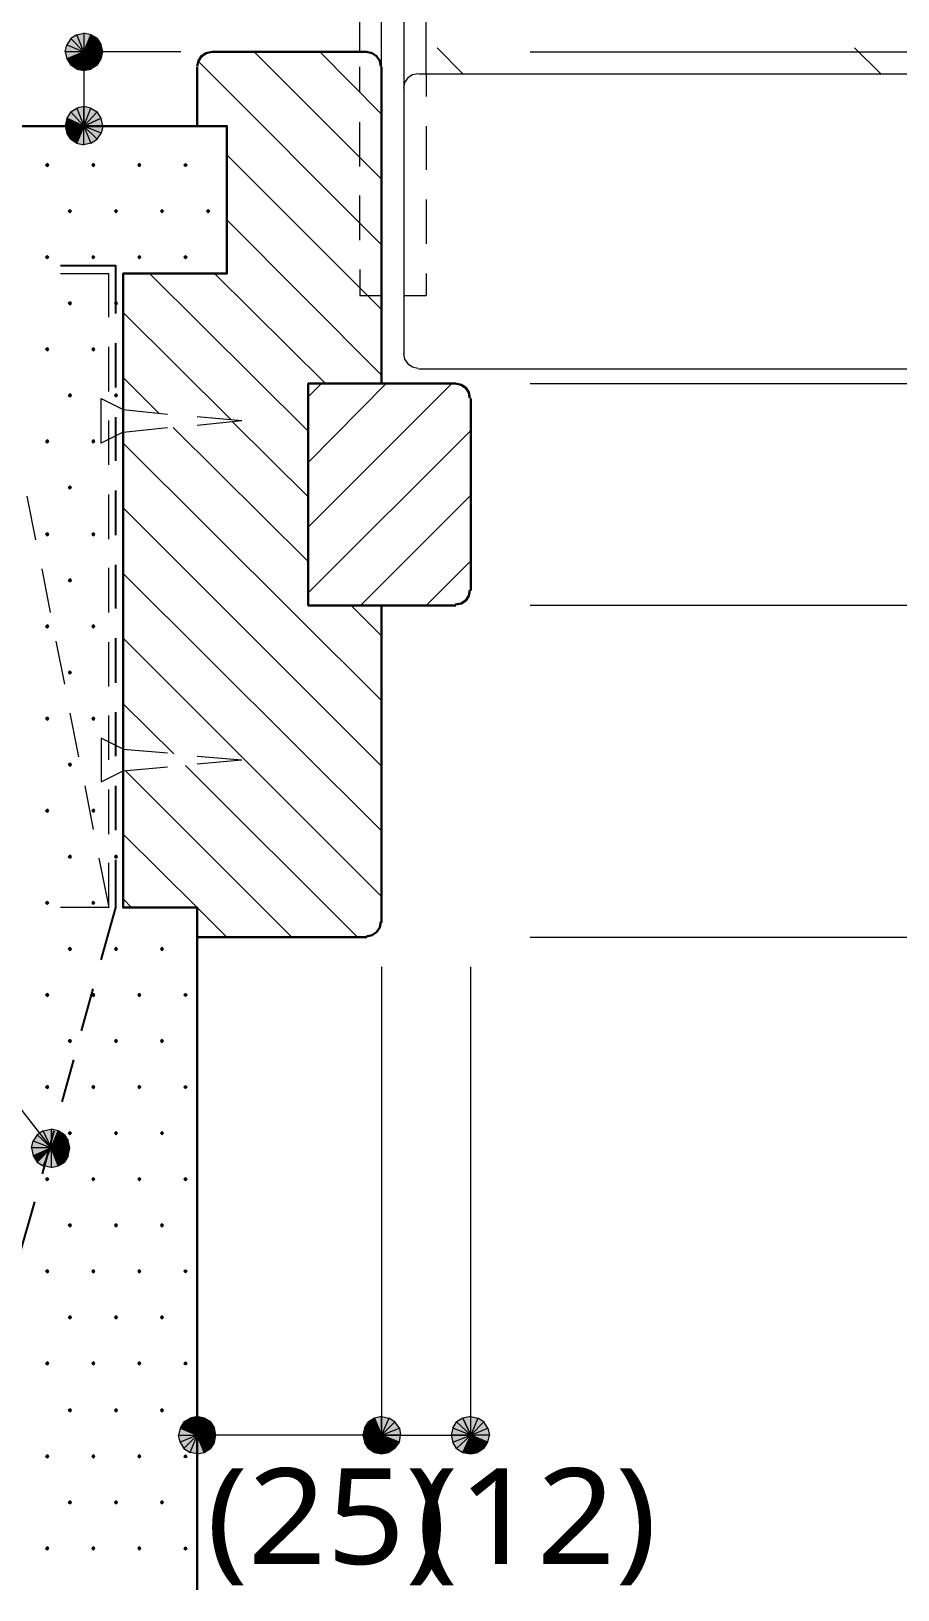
# Model space of a CAD drawing. Header units: millimetres. Extents: x 0 to 420, y 0 to 297.
# Drawn here: x 61.63 to 85.1, y 65.11 to 107.37 of the extents above; entities that cross this region are included whole.
import ezdxf
from ezdxf.enums import TextEntityAlignment as Align

# ---------------------------------------------------------------- set-up
doc = ezdxf.new("R2010")
doc.units = ezdxf.units.MM
doc.styles.add('kst32b', font='NotoSansJP-Variable.ttf')

msp = doc.modelspace()

# ---------------------------------------------------------------- hatches: boundary and pattern name
h = msp.add_hatch(color=7)
h.paths.add_polyline_path([(62.696, 107.167), (62.59, 106.997), (63.056, 106.807), (62.696, 107.167)])
h.paths.add_polyline_path([(62.59, 106.997), (63.056, 106.807), (62.548, 106.807), (62.59, 106.997)])
h.paths.add_polyline_path([(63.056, 106.807), (62.548, 106.807), (62.59, 106.616), (63.056, 106.807)])
h = msp.add_hatch(color=7)
h.paths.add_polyline_path([(63.246, 107.273), (63.056, 107.315), (63.056, 106.807), (63.246, 107.273)])
h.paths.add_polyline_path([(63.056, 107.315), (63.056, 106.807), (62.865, 107.273), (63.056, 107.315)])
h.paths.add_polyline_path([(63.056, 106.807), (62.865, 107.273), (62.696, 107.167), (63.056, 106.807)])
h = msp.add_hatch(color=7)
h.paths.add_polyline_path([(63.563, 106.807), (63.521, 106.997), (63.056, 106.807), (63.563, 106.807)])
h.paths.add_polyline_path([(63.521, 106.997), (63.056, 106.807), (63.415, 107.167), (63.521, 106.997)])
h.paths.add_polyline_path([(63.056, 106.807), (63.415, 107.167), (63.246, 107.273), (63.056, 106.807)])
h = msp.add_hatch(color=7)
h.paths.add_polyline_path([(62.59, 106.616), (62.696, 106.447), (63.056, 106.807), (62.59, 106.616)])
h.paths.add_polyline_path([(62.696, 106.447), (63.056, 106.807), (62.865, 106.341), (62.696, 106.447)])
h.paths.add_polyline_path([(63.056, 106.807), (62.865, 106.341), (63.056, 106.299), (63.056, 106.807)])
h = msp.add_hatch(color=7)
h.paths.add_polyline_path([(63.056, 106.299), (63.246, 106.341), (63.056, 106.807), (63.056, 106.299)])
h.paths.add_polyline_path([(63.246, 106.341), (63.056, 106.807), (63.415, 106.447), (63.246, 106.341)])
h.paths.add_polyline_path([(63.056, 106.807), (63.415, 106.447), (63.521, 106.616), (63.056, 106.807)])
for points in [[(63.521, 106.616), (63.563, 106.807), (63.056, 106.807), (63.521, 106.616)], [(62.59, 105.008), (62.548, 104.796), (63.056, 104.796), (62.59, 105.008)], [(62.061, 103.78), (62.04, 103.759), (62.018, 103.738), (62.04, 103.717), (62.061, 103.696), (62.082, 103.717), (62.103, 103.738), (62.082, 103.759), (62.061, 103.78)], [(63.31, 103.78), (63.288, 103.759), (63.267, 103.738), (63.288, 103.717), (63.31, 103.696), (63.331, 103.717), (63.352, 103.738), (63.331, 103.759), (63.31, 103.78)], [(64.558, 103.78), (64.537, 103.759), (64.516, 103.738), (64.537, 103.717), (64.558, 103.696), (64.579, 103.717), (64.601, 103.738), (64.579, 103.759), (64.558, 103.78)], [(65.807, 103.78), (65.786, 103.759), (65.765, 103.738), (65.786, 103.717), (65.807, 103.696), (65.828, 103.717), (65.85, 103.738), (65.828, 103.759), (65.807, 103.78)], [(62.675, 102.531), (62.653, 102.51), (62.632, 102.489), (62.653, 102.468), (62.675, 102.447), (62.696, 102.468), (62.717, 102.489), (62.696, 102.51), (62.675, 102.531)], [(63.923, 102.531), (63.902, 102.51), (63.881, 102.489), (63.902, 102.468), (63.923, 102.447), (63.945, 102.468), (63.966, 102.489), (63.945, 102.51), (63.923, 102.531)], [(65.172, 102.531), (65.151, 102.51), (65.13, 102.489), (65.151, 102.468), (65.172, 102.447), (65.193, 102.468), (65.215, 102.489), (65.193, 102.51), (65.172, 102.531)], [(66.421, 102.531), (66.4, 102.51), (66.379, 102.489), (66.4, 102.468), (66.421, 102.447), (66.442, 102.468), (66.463, 102.489), (66.442, 102.51), (66.421, 102.531)], [(62.061, 101.282), (62.04, 101.261), (62.018, 101.24), (62.04, 101.219), (62.061, 101.198), (62.082, 101.219), (62.103, 101.24), (62.082, 101.261), (62.061, 101.282)], [(63.31, 101.282), (63.288, 101.261), (63.267, 101.24), (63.288, 101.219), (63.31, 101.198), (63.331, 101.219), (63.352, 101.24), (63.331, 101.261), (63.31, 101.282)], [(64.558, 101.282), (64.537, 101.261), (64.516, 101.24), (64.537, 101.219), (64.558, 101.198), (64.579, 101.219), (64.601, 101.24), (64.579, 101.261), (64.558, 101.282)], [(65.807, 101.282), (65.786, 101.261), (65.765, 101.24), (65.786, 101.219), (65.807, 101.198), (65.828, 101.219), (65.85, 101.24), (65.828, 101.261), (65.807, 101.282)], [(62.675, 100.034), (62.653, 100.012), (62.632, 99.991), (62.653, 99.97), (62.675, 99.949), (62.696, 99.97), (62.717, 99.991), (62.696, 100.012), (62.675, 100.034)], [(63.923, 100.034), (63.902, 100.012), (63.881, 99.991), (63.902, 99.97), (63.923, 99.949), (63.945, 99.97), (63.966, 99.991), (63.945, 100.012), (63.923, 100.034)], [(62.061, 98.785), (62.04, 98.764), (62.018, 98.743), (62.04, 98.721), (62.061, 98.7), (62.082, 98.721), (62.103, 98.743), (62.082, 98.764), (62.061, 98.785)], [(63.31, 98.785), (63.288, 98.764), (63.267, 98.743), (63.288, 98.721), (63.31, 98.7), (63.331, 98.721), (63.352, 98.743), (63.331, 98.764), (63.31, 98.785)], [(62.675, 97.536), (62.653, 97.515), (62.632, 97.494), (62.653, 97.472), (62.675, 97.451), (62.696, 97.472), (62.717, 97.494), (62.696, 97.515), (62.675, 97.536)], [(63.923, 97.536), (63.902, 97.515), (63.881, 97.494), (63.902, 97.472), (63.923, 97.451), (63.945, 97.472), (63.966, 97.494), (63.945, 97.515), (63.923, 97.536)], [(62.061, 96.287), (62.04, 96.266), (62.018, 96.245), (62.04, 96.224), (62.061, 96.202), (62.082, 96.224), (62.103, 96.245), (62.082, 96.266), (62.061, 96.287)], [(63.31, 96.287), (63.288, 96.266), (63.267, 96.245), (63.288, 96.224), (63.31, 96.202), (63.331, 96.224), (63.352, 96.245), (63.331, 96.266), (63.31, 96.287)], [(62.675, 95.038), (62.653, 95.017), (62.632, 94.996), (62.653, 94.975), (62.675, 94.954), (62.696, 94.975), (62.717, 94.996), (62.696, 95.017), (62.675, 95.038)], [(62.061, 93.768), (62.04, 93.747), (62.018, 93.726), (62.04, 93.705), (62.061, 93.684), (62.082, 93.705), (62.103, 93.726), (62.082, 93.747), (62.061, 93.768)], [(63.31, 93.768), (63.288, 93.747), (63.267, 93.726), (63.288, 93.705), (63.31, 93.684), (63.331, 93.705), (63.352, 93.726), (63.331, 93.747), (63.31, 93.768)], [(62.675, 92.52), (62.653, 92.498), (62.632, 92.477), (62.653, 92.456), (62.675, 92.435), (62.696, 92.456), (62.717, 92.477), (62.696, 92.498), (62.675, 92.52)], [(62.061, 91.271), (62.04, 91.25), (62.018, 91.228), (62.04, 91.207), (62.061, 91.186), (62.082, 91.207), (62.103, 91.228), (62.082, 91.25), (62.061, 91.271)], [(63.31, 91.271), (63.288, 91.25), (63.267, 91.228), (63.288, 91.207), (63.31, 91.186), (63.331, 91.207), (63.352, 91.228), (63.331, 91.25), (63.31, 91.271)], [(62.675, 90.022), (62.653, 90.001), (62.632, 89.979), (62.653, 89.958), (62.675, 89.937), (62.696, 89.958), (62.717, 89.979), (62.696, 90.001), (62.675, 90.022)], [(62.061, 88.773), (62.04, 88.752), (62.018, 88.731), (62.04, 88.709), (62.061, 88.688), (62.082, 88.709), (62.103, 88.731), (62.082, 88.752), (62.061, 88.773)], [(63.31, 88.773), (63.288, 88.752), (63.267, 88.731), (63.288, 88.709), (63.31, 88.688), (63.331, 88.709), (63.352, 88.731), (63.331, 88.752), (63.31, 88.773)], [(62.675, 87.524), (62.653, 87.503), (62.632, 87.482), (62.653, 87.461), (62.675, 87.439), (62.696, 87.461), (62.717, 87.482), (62.696, 87.503), (62.675, 87.524)], [(62.061, 86.275), (62.04, 86.254), (62.018, 86.233), (62.04, 86.212), (62.061, 86.191), (62.082, 86.212), (62.103, 86.233), (62.082, 86.254), (62.061, 86.275)], [(63.31, 86.275), (63.288, 86.254), (63.267, 86.233), (63.288, 86.212), (63.31, 86.191), (63.331, 86.212), (63.352, 86.233), (63.331, 86.254), (63.31, 86.275)], [(62.675, 85.027), (62.653, 85.005), (62.632, 84.984), (62.653, 84.963), (62.675, 84.942), (62.696, 84.963), (62.717, 84.984), (62.696, 85.005), (62.675, 85.027)], [(63.923, 85.027), (63.902, 85.005), (63.881, 84.984), (63.902, 84.963), (63.923, 84.942), (63.945, 84.963), (63.966, 84.984), (63.945, 85.005), (63.923, 85.027)], [(62.061, 83.778), (62.04, 83.756), (62.018, 83.735), (62.04, 83.714), (62.061, 83.693), (62.082, 83.714), (62.103, 83.735), (62.082, 83.756), (62.061, 83.778)], [(63.31, 83.778), (63.288, 83.756), (63.267, 83.735), (63.288, 83.714), (63.31, 83.693), (63.331, 83.714), (63.352, 83.735), (63.331, 83.756), (63.31, 83.778)], [(62.675, 82.529), (62.653, 82.508), (62.632, 82.487), (62.653, 82.465), (62.675, 82.444), (62.696, 82.465), (62.717, 82.487), (62.696, 82.508), (62.675, 82.529)], [(63.923, 82.529), (63.902, 82.508), (63.881, 82.487), (63.902, 82.465), (63.923, 82.444), (63.945, 82.465), (63.966, 82.487), (63.945, 82.508), (63.923, 82.529)], [(65.172, 82.529), (65.151, 82.508), (65.13, 82.487), (65.151, 82.465), (65.172, 82.444), (65.193, 82.465), (65.215, 82.487), (65.193, 82.508), (65.172, 82.529)], [(62.061, 81.28), (62.04, 81.259), (62.018, 81.238), (62.04, 81.216), (62.061, 81.195), (62.082, 81.216), (62.103, 81.238), (62.082, 81.259), (62.061, 81.28)], [(63.31, 81.28), (63.288, 81.259), (63.267, 81.238), (63.288, 81.216), (63.31, 81.195), (63.331, 81.216), (63.352, 81.238), (63.331, 81.259), (63.31, 81.28)], [(64.558, 81.28), (64.537, 81.259), (64.516, 81.238), (64.537, 81.216), (64.558, 81.195), (64.579, 81.216), (64.601, 81.238), (64.579, 81.259), (64.558, 81.28)], [(65.807, 81.28), (65.786, 81.259), (65.765, 81.238), (65.786, 81.216), (65.807, 81.195), (65.828, 81.216), (65.85, 81.238), (65.828, 81.259), (65.807, 81.28)], [(62.675, 80.031), (62.653, 80.01), (62.632, 79.989), (62.653, 79.968), (62.675, 79.946), (62.696, 79.968), (62.717, 79.989), (62.696, 80.01), (62.675, 80.031)], [(63.923, 80.031), (63.902, 80.01), (63.881, 79.989), (63.902, 79.968), (63.923, 79.946), (63.945, 79.968), (63.966, 79.989), (63.945, 80.01), (63.923, 80.031)], [(65.172, 80.031), (65.151, 80.01), (65.13, 79.989), (65.151, 79.968), (65.172, 79.946), (65.193, 79.968), (65.215, 79.989), (65.193, 80.01), (65.172, 80.031)], [(62.061, 78.782), (62.04, 78.761), (62.018, 78.74), (62.04, 78.719), (62.061, 78.698), (62.082, 78.719), (62.103, 78.74), (62.082, 78.761), (62.061, 78.782)], [(63.31, 78.782), (63.288, 78.761), (63.267, 78.74), (63.288, 78.719), (63.31, 78.698), (63.331, 78.719), (63.352, 78.74), (63.331, 78.761), (63.31, 78.782)], [(64.558, 78.782), (64.537, 78.761), (64.516, 78.74), (64.537, 78.719), (64.558, 78.698), (64.579, 78.719), (64.601, 78.74), (64.579, 78.761), (64.558, 78.782)], [(65.807, 78.782), (65.786, 78.761), (65.765, 78.74), (65.786, 78.719), (65.807, 78.698), (65.828, 78.719), (65.85, 78.74), (65.828, 78.761), (65.807, 78.782)], [(62.675, 77.534), (62.653, 77.512), (62.632, 77.491), (62.653, 77.47), (62.675, 77.449), (62.696, 77.47), (62.717, 77.491), (62.696, 77.512), (62.675, 77.534)], [(63.923, 77.534), (63.902, 77.512), (63.881, 77.491), (63.902, 77.47), (63.923, 77.449), (63.945, 77.47), (63.966, 77.491), (63.945, 77.512), (63.923, 77.534)], [(65.172, 77.534), (65.151, 77.512), (65.13, 77.491), (65.151, 77.47), (65.172, 77.449), (65.193, 77.47), (65.215, 77.491), (65.193, 77.512), (65.172, 77.534)], [(61.68, 76.877), (61.786, 76.708), (62.167, 77.089), (61.68, 76.877)], [(62.061, 76.285), (62.04, 76.263), (62.018, 76.242), (62.04, 76.221), (62.061, 76.2), (62.082, 76.221), (62.103, 76.242), (62.082, 76.263), (62.061, 76.285)], [(63.31, 76.285), (63.288, 76.263), (63.267, 76.242), (63.288, 76.221), (63.31, 76.2), (63.331, 76.221), (63.352, 76.242), (63.331, 76.263), (63.31, 76.285)], [(64.558, 76.285), (64.537, 76.263), (64.516, 76.242), (64.537, 76.221), (64.558, 76.2), (64.579, 76.221), (64.601, 76.242), (64.579, 76.263), (64.558, 76.285)], [(65.807, 76.285), (65.786, 76.263), (65.765, 76.242), (65.786, 76.221), (65.807, 76.2), (65.828, 76.221), (65.85, 76.242), (65.828, 76.263), (65.807, 76.285)], [(62.675, 75.036), (62.653, 75.015), (62.632, 74.994), (62.653, 74.972), (62.675, 74.951), (62.696, 74.972), (62.717, 74.994), (62.696, 75.015), (62.675, 75.036)], [(63.923, 75.036), (63.902, 75.015), (63.881, 74.994), (63.902, 74.972), (63.923, 74.951), (63.945, 74.972), (63.966, 74.994), (63.945, 75.015), (63.923, 75.036)], [(65.172, 75.036), (65.151, 75.015), (65.13, 74.994), (65.151, 74.972), (65.172, 74.951), (65.193, 74.972), (65.215, 74.994), (65.193, 75.015), (65.172, 75.036)], [(62.061, 73.787), (62.04, 73.766), (62.018, 73.745), (62.04, 73.723), (62.061, 73.702), (62.082, 73.723), (62.103, 73.745), (62.082, 73.766), (62.061, 73.787)], [(63.31, 73.787), (63.288, 73.766), (63.267, 73.745), (63.288, 73.723), (63.31, 73.702), (63.331, 73.723), (63.352, 73.745), (63.331, 73.766), (63.31, 73.787)], [(64.558, 73.787), (64.537, 73.766), (64.516, 73.745), (64.537, 73.723), (64.558, 73.702), (64.579, 73.723), (64.601, 73.745), (64.579, 73.766), (64.558, 73.787)], [(65.807, 73.787), (65.786, 73.766), (65.765, 73.745), (65.786, 73.723), (65.807, 73.702), (65.828, 73.723), (65.85, 73.745), (65.828, 73.766), (65.807, 73.787)], [(62.675, 72.538), (62.653, 72.517), (62.632, 72.496), (62.653, 72.475), (62.675, 72.454), (62.696, 72.475), (62.717, 72.496), (62.696, 72.517), (62.675, 72.538)], [(63.923, 72.538), (63.902, 72.517), (63.881, 72.496), (63.902, 72.475), (63.923, 72.454), (63.945, 72.475), (63.966, 72.496), (63.945, 72.517), (63.923, 72.538)], [(65.172, 72.538), (65.151, 72.517), (65.13, 72.496), (65.151, 72.475), (65.172, 72.454), (65.193, 72.475), (65.215, 72.496), (65.193, 72.517), (65.172, 72.538)], [(62.061, 71.289), (62.04, 71.268), (62.018, 71.247), (62.04, 71.226), (62.061, 71.205), (62.082, 71.226), (62.103, 71.247), (62.082, 71.268), (62.061, 71.289)], [(63.31, 71.289), (63.288, 71.268), (63.267, 71.247), (63.288, 71.226), (63.31, 71.205), (63.331, 71.226), (63.352, 71.247), (63.331, 71.268), (63.31, 71.289)], [(64.558, 71.289), (64.537, 71.268), (64.516, 71.247), (64.537, 71.226), (64.558, 71.205), (64.579, 71.226), (64.601, 71.247), (64.579, 71.268), (64.558, 71.289)], [(65.807, 71.289), (65.786, 71.268), (65.765, 71.247), (65.786, 71.226), (65.807, 71.205), (65.828, 71.226), (65.85, 71.247), (65.828, 71.268), (65.807, 71.289)], [(62.675, 70.019), (62.653, 69.998), (62.632, 69.977), (62.653, 69.956), (62.675, 69.935), (62.696, 69.956), (62.717, 69.977), (62.696, 69.998), (62.675, 70.019)], [(63.923, 70.019), (63.902, 69.998), (63.881, 69.977), (63.902, 69.956), (63.923, 69.935), (63.945, 69.956), (63.966, 69.977), (63.945, 69.998), (63.923, 70.019)], [(65.172, 70.019), (65.151, 69.998), (65.13, 69.977), (65.151, 69.956), (65.172, 69.935), (65.193, 69.956), (65.215, 69.977), (65.193, 69.998), (65.172, 70.019)], [(66.315, 69.765), (66.125, 69.808), (66.125, 69.3), (66.315, 69.765)], [(70.929, 68.834), (71.12, 68.792), (71.12, 69.3), (70.929, 68.834)], [(73.321, 68.834), (73.533, 68.792), (73.533, 69.3), (73.321, 68.834)], [(62.061, 68.771), (62.04, 68.749), (62.018, 68.728), (62.04, 68.707), (62.061, 68.686), (62.082, 68.707), (62.103, 68.728), (62.082, 68.749), (62.061, 68.771)], [(63.31, 68.771), (63.288, 68.749), (63.267, 68.728), (63.288, 68.707), (63.31, 68.686), (63.331, 68.707), (63.352, 68.728), (63.331, 68.749), (63.31, 68.771)], [(64.558, 68.771), (64.537, 68.749), (64.516, 68.728), (64.537, 68.707), (64.558, 68.686), (64.579, 68.707), (64.601, 68.728), (64.579, 68.749), (64.558, 68.771)], [(65.807, 68.771), (65.786, 68.749), (65.765, 68.728), (65.786, 68.707), (65.807, 68.686), (65.828, 68.707), (65.85, 68.728), (65.828, 68.749), (65.807, 68.771)], [(62.675, 67.522), (62.653, 67.5), (62.632, 67.479), (62.653, 67.458), (62.675, 67.437), (62.696, 67.458), (62.717, 67.479), (62.696, 67.5), (62.675, 67.522)], [(63.923, 67.522), (63.902, 67.5), (63.881, 67.479), (63.902, 67.458), (63.923, 67.437), (63.945, 67.458), (63.966, 67.479), (63.945, 67.5), (63.923, 67.522)], [(65.172, 67.522), (65.151, 67.5), (65.13, 67.479), (65.151, 67.458), (65.172, 67.437), (65.193, 67.458), (65.215, 67.479), (65.193, 67.5), (65.172, 67.522)], [(62.061, 66.273), (62.04, 66.252), (62.018, 66.23), (62.04, 66.209), (62.061, 66.188), (62.082, 66.209), (62.103, 66.23), (62.082, 66.252), (62.061, 66.273)], [(63.31, 66.273), (63.288, 66.252), (63.267, 66.23), (63.288, 66.209), (63.31, 66.188), (63.331, 66.209), (63.352, 66.23), (63.331, 66.252), (63.31, 66.273)], [(64.558, 66.273), (64.537, 66.252), (64.516, 66.23), (64.537, 66.209), (64.558, 66.188), (64.579, 66.209), (64.601, 66.23), (64.579, 66.252), (64.558, 66.273)], [(65.807, 66.273), (65.786, 66.252), (65.765, 66.23), (65.786, 66.209), (65.807, 66.188), (65.828, 66.209), (65.85, 66.23), (65.828, 66.252), (65.807, 66.273)]]:
    msp.add_hatch(color=7).paths.add_polyline_path(points)
h = msp.add_hatch(color=7)
h.paths.add_polyline_path([(63.056, 105.325), (62.865, 105.283), (63.056, 104.796), (63.056, 105.325)])
h.paths.add_polyline_path([(62.865, 105.283), (63.056, 104.796), (62.696, 105.177), (62.865, 105.283)])
h.paths.add_polyline_path([(63.056, 104.796), (62.696, 105.177), (62.59, 105.008), (63.056, 104.796)])
h = msp.add_hatch(color=7)
h.paths.add_polyline_path([(63.521, 105.008), (63.415, 105.177), (63.056, 104.796), (63.521, 105.008)])
h.paths.add_polyline_path([(63.415, 105.177), (63.056, 104.796), (63.246, 105.283), (63.415, 105.177)])
h.paths.add_polyline_path([(63.056, 104.796), (63.246, 105.283), (63.056, 105.325), (63.056, 104.796)])
h = msp.add_hatch(color=7)
h.paths.add_polyline_path([(63.415, 104.436), (63.521, 104.606), (63.056, 104.796), (63.415, 104.436)])
h.paths.add_polyline_path([(63.521, 104.606), (63.056, 104.796), (63.563, 104.796), (63.521, 104.606)])
h.paths.add_polyline_path([(63.056, 104.796), (63.563, 104.796), (63.521, 105.008), (63.056, 104.796)])
h = msp.add_hatch(color=7)
h.paths.add_polyline_path([(62.548, 104.796), (62.59, 104.606), (63.056, 104.796), (62.548, 104.796)])
h.paths.add_polyline_path([(62.59, 104.606), (63.056, 104.796), (62.696, 104.436), (62.59, 104.606)])
h.paths.add_polyline_path([(63.056, 104.796), (62.696, 104.436), (62.865, 104.33), (63.056, 104.796)])
h = msp.add_hatch(color=7)
h.paths.add_polyline_path([(62.865, 104.33), (63.056, 104.288), (63.056, 104.796), (62.865, 104.33)])
h.paths.add_polyline_path([(63.056, 104.288), (63.056, 104.796), (63.246, 104.33), (63.056, 104.288)])
h.paths.add_polyline_path([(63.056, 104.796), (63.246, 104.33), (63.415, 104.436), (63.056, 104.796)])
h = msp.add_hatch(color=7)
h.paths.add_polyline_path([(61.786, 77.449), (61.68, 77.279), (62.167, 77.089), (61.786, 77.449)])
h.paths.add_polyline_path([(61.68, 77.279), (62.167, 77.089), (61.637, 77.089), (61.68, 77.279)])
h.paths.add_polyline_path([(62.167, 77.089), (61.637, 77.089), (61.68, 76.877), (62.167, 77.089)])
h = msp.add_hatch(color=7)
h.paths.add_polyline_path([(62.357, 77.555), (62.167, 77.597), (62.167, 77.089), (62.357, 77.555)])
h.paths.add_polyline_path([(62.167, 77.597), (62.167, 77.089), (61.955, 77.555), (62.167, 77.597)])
h.paths.add_polyline_path([(62.167, 77.089), (61.955, 77.555), (61.786, 77.449), (62.167, 77.089)])
h = msp.add_hatch(color=7)
h.paths.add_polyline_path([(62.675, 77.089), (62.632, 77.279), (62.167, 77.089), (62.675, 77.089)])
h.paths.add_polyline_path([(62.632, 77.279), (62.167, 77.089), (62.526, 77.449), (62.632, 77.279)])
h.paths.add_polyline_path([(62.167, 77.089), (62.526, 77.449), (62.357, 77.555), (62.167, 77.089)])
h = msp.add_hatch(color=7)
h.paths.add_polyline_path([(61.786, 76.708), (61.955, 76.602), (62.167, 77.089), (61.786, 76.708)])
h.paths.add_polyline_path([(61.955, 76.602), (62.167, 77.089), (62.167, 76.56), (61.955, 76.602)])
h.paths.add_polyline_path([(62.167, 77.089), (62.167, 76.56), (62.357, 76.602), (62.167, 77.089)])
h = msp.add_hatch(color=7)
h.paths.add_polyline_path([(62.357, 76.602), (62.526, 76.708), (62.167, 77.089), (62.357, 76.602)])
h.paths.add_polyline_path([(62.526, 76.708), (62.167, 77.089), (62.632, 76.877), (62.526, 76.708)])
h.paths.add_polyline_path([(62.167, 77.089), (62.632, 76.877), (62.675, 77.089), (62.167, 77.089)])
h = msp.add_hatch(color=7)
h.paths.add_polyline_path([(66.125, 69.808), (65.934, 69.765), (66.125, 69.3), (66.125, 69.808)])
h.paths.add_polyline_path([(65.934, 69.765), (66.125, 69.3), (65.765, 69.659), (65.934, 69.765)])
h.paths.add_polyline_path([(66.125, 69.3), (65.765, 69.659), (65.659, 69.49), (66.125, 69.3)])
h = msp.add_hatch(color=7)
h.paths.add_polyline_path([(66.633, 69.3), (66.59, 69.49), (66.125, 69.3), (66.633, 69.3)])
h.paths.add_polyline_path([(66.59, 69.49), (66.125, 69.3), (66.485, 69.659), (66.59, 69.49)])
h.paths.add_polyline_path([(66.125, 69.3), (66.485, 69.659), (66.315, 69.765), (66.125, 69.3)])
h = msp.add_hatch(color=7)
h.paths.add_polyline_path([(70.929, 69.765), (70.76, 69.659), (71.12, 69.3), (70.929, 69.765)])
h.paths.add_polyline_path([(70.76, 69.659), (71.12, 69.3), (70.654, 69.49), (70.76, 69.659)])
h.paths.add_polyline_path([(71.12, 69.3), (70.654, 69.49), (70.612, 69.3), (71.12, 69.3)])
h = msp.add_hatch(color=7)
h.paths.add_polyline_path([(71.48, 69.659), (71.311, 69.765), (71.12, 69.3), (71.48, 69.659)])
h.paths.add_polyline_path([(71.311, 69.765), (71.12, 69.3), (71.12, 69.808), (71.311, 69.765)])
h.paths.add_polyline_path([(71.12, 69.3), (71.12, 69.808), (70.929, 69.765), (71.12, 69.3)])
h = msp.add_hatch(color=7)
h.paths.add_polyline_path([(73.321, 69.765), (73.152, 69.659), (73.533, 69.3), (73.321, 69.765)])
h.paths.add_polyline_path([(73.152, 69.659), (73.533, 69.3), (73.046, 69.49), (73.152, 69.659)])
h.paths.add_polyline_path([(73.533, 69.3), (73.046, 69.49), (73.004, 69.3), (73.533, 69.3)])
h = msp.add_hatch(color=7)
h.paths.add_polyline_path([(73.893, 69.659), (73.724, 69.765), (73.533, 69.3), (73.893, 69.659)])
h.paths.add_polyline_path([(73.724, 69.765), (73.533, 69.3), (73.533, 69.808), (73.724, 69.765)])
h.paths.add_polyline_path([(73.533, 69.3), (73.533, 69.808), (73.321, 69.765), (73.533, 69.3)])
h = msp.add_hatch(color=7)
h.paths.add_polyline_path([(65.659, 69.49), (65.617, 69.3), (66.125, 69.3), (65.659, 69.49)])
h.paths.add_polyline_path([(65.617, 69.3), (66.125, 69.3), (65.659, 69.109), (65.617, 69.3)])
h.paths.add_polyline_path([(66.125, 69.3), (65.659, 69.109), (65.765, 68.94), (66.125, 69.3)])
h = msp.add_hatch(color=7)
h.paths.add_polyline_path([(71.607, 69.109), (71.628, 69.3), (71.12, 69.3), (71.607, 69.109)])
h.paths.add_polyline_path([(71.628, 69.3), (71.12, 69.3), (71.607, 69.49), (71.628, 69.3)])
h.paths.add_polyline_path([(71.12, 69.3), (71.607, 69.49), (71.48, 69.659), (71.12, 69.3)])
h = msp.add_hatch(color=7)
h.paths.add_polyline_path([(73.999, 69.109), (74.041, 69.3), (73.533, 69.3), (73.999, 69.109)])
h.paths.add_polyline_path([(74.041, 69.3), (73.533, 69.3), (73.999, 69.49), (74.041, 69.3)])
h.paths.add_polyline_path([(73.533, 69.3), (73.999, 69.49), (73.893, 69.659), (73.533, 69.3)])
h = msp.add_hatch(color=7)
h.paths.add_polyline_path([(65.765, 68.94), (65.934, 68.834), (66.125, 69.3), (65.765, 68.94)])
h.paths.add_polyline_path([(65.934, 68.834), (66.125, 69.3), (66.125, 68.792), (65.934, 68.834)])
h.paths.add_polyline_path([(66.125, 69.3), (66.125, 68.792), (66.315, 68.834), (66.125, 69.3)])
h = msp.add_hatch(color=7)
h.paths.add_polyline_path([(66.315, 68.834), (66.485, 68.94), (66.125, 69.3), (66.315, 68.834)])
h.paths.add_polyline_path([(66.485, 68.94), (66.125, 69.3), (66.59, 69.109), (66.485, 68.94)])
h.paths.add_polyline_path([(66.125, 69.3), (66.59, 69.109), (66.633, 69.3), (66.125, 69.3)])
h = msp.add_hatch(color=7)
h.paths.add_polyline_path([(70.612, 69.3), (70.654, 69.109), (71.12, 69.3), (70.612, 69.3)])
h.paths.add_polyline_path([(70.654, 69.109), (71.12, 69.3), (70.76, 68.94), (70.654, 69.109)])
h.paths.add_polyline_path([(71.12, 69.3), (70.76, 68.94), (70.929, 68.834), (71.12, 69.3)])
h = msp.add_hatch(color=7)
h.paths.add_polyline_path([(71.12, 68.792), (71.311, 68.834), (71.12, 69.3), (71.12, 68.792)])
h.paths.add_polyline_path([(71.311, 68.834), (71.12, 69.3), (71.48, 68.94), (71.311, 68.834)])
h.paths.add_polyline_path([(71.12, 69.3), (71.48, 68.94), (71.607, 69.109), (71.12, 69.3)])
h = msp.add_hatch(color=7)
h.paths.add_polyline_path([(73.004, 69.3), (73.046, 69.109), (73.533, 69.3), (73.004, 69.3)])
h.paths.add_polyline_path([(73.046, 69.109), (73.533, 69.3), (73.152, 68.94), (73.046, 69.109)])
h.paths.add_polyline_path([(73.533, 69.3), (73.152, 68.94), (73.321, 68.834), (73.533, 69.3)])
h = msp.add_hatch(color=7)
h.paths.add_polyline_path([(73.533, 68.792), (73.724, 68.834), (73.533, 69.3), (73.533, 68.792)])
h.paths.add_polyline_path([(73.724, 68.834), (73.533, 69.3), (73.893, 68.94), (73.724, 68.834)])
h.paths.add_polyline_path([(73.533, 69.3), (73.893, 68.94), (73.999, 69.109), (73.533, 69.3)])

# ---------------------------------------------------------------- linework, layer by layer
at = {"lineweight": 13}
for points in [[(70.527, 106.807), (70.527, 110.003)], [(72.327, 106.214), (72.327, 110.003)], [(71.12, 106.405), (71.12, 109.643)], [(71.734, 105.812), (71.734, 109.643)], [(65.68, 106.807), (63.056, 106.807), (63.056, 104.796)], [(71.12, 101.579), (66.146, 106.553)], [(71.12, 103.357), (67.67, 106.807)], [(71.12, 105.114), (69.448, 106.807)], [(73.321, 106.214), (72.623, 106.913)], [(75.142, 106.807), (103.315, 106.807), (103.315, 82.804)], [(83.926, 106.913), (84.646, 106.214)], [(70.527, 105.706), (70.527, 106.405)], [(72.104, 106.214), (71.952, 106.184), (71.827, 106.1), (71.743, 105.975), (71.713, 105.823)], [(72.115, 106.214), (106.595, 106.214)], [(72.327, 106.214), (72.327, 105.6)], [(71.734, 98.616), (71.734, 105.812)], [(66.125, 104.796), (66.125, 104.817)], [(70.527, 103.696), (70.527, 104.902)], [(72.327, 104.796), (72.327, 103.611)], [(71.12, 99.822), (66.929, 104.013)], [(70.527, 101.706), (70.527, 102.912)], [(72.327, 102.806), (72.327, 101.6)], [(71.12, 98.044), (66.929, 102.256)], [(62.421, 100.796), (63.733, 100.796)], [(63.733, 99.61), (63.733, 100.796)], [(69.13, 96.52), (64.834, 100.796)], [(69.596, 97.811), (66.59, 100.796)], [(70.527, 100.902), (70.527, 100.203), (71.12, 100.203)], [(72.327, 100.796), (72.327, 100.203)], [(71.734, 100.203), (72.327, 100.203)], [(67.035, 96.837), (64.114, 99.737)], [(63.733, 97.6), (63.733, 98.806)], [(71.713, 98.626), (71.743, 98.474), (71.827, 98.349), (71.952, 98.265), (72.104, 98.235)], [(72.115, 98.213), (106.807, 98.213)], [(65.087, 97.007), (64.114, 97.98)], [(69.13, 97.451), (69.49, 97.811)], [(69.13, 95.673), (71.247, 97.811)], [(69.13, 93.916), (73.025, 97.811)], [(75.142, 97.811), (95.123, 97.811), (95.123, 91.8), (75.142, 91.8)], [(64.114, 96.499), (63.521, 96.202), (63.521, 97.409), (64.114, 97.113)], [(63.733, 95.61), (63.733, 96.816)], [(64.114, 97.113), (65.32, 96.986)], [(66.125, 96.922), (67.331, 96.816)], [(66.125, 96.689), (67.331, 96.816)], [(69.13, 94.742), (67.077, 96.774)], [(64.114, 96.499), (65.32, 96.626)], [(69.13, 92.985), (65.469, 96.626)], [(69.13, 92.138), (73.533, 96.541)], [(71.12, 89.218), (64.114, 96.202)], [(61.51, 94.763), (61.743, 93.578)], [(63.733, 93.599), (63.733, 94.805)], [(70.549, 91.8), (73.533, 94.784)], [(71.12, 87.439), (64.114, 94.446)], [(72.327, 91.8), (73.533, 93.006)], [(61.912, 92.795), (62.145, 91.609)], [(63.733, 91.609), (63.733, 92.816)], [(71.12, 85.683), (64.114, 92.668)], [(71.12, 90.974), (70.295, 91.8)], [(62.167, 77.089), (51.477, 90.868)], [(71.12, 83.905), (64.114, 90.911)], [(62.294, 90.826), (62.526, 89.662)], [(63.733, 89.598), (63.733, 90.805)], [(62.675, 88.879), (62.907, 87.694)], [(63.733, 87.609), (63.733, 88.815)], [(65.49, 87.778), (64.114, 89.133)], [(64.114, 87.905), (63.521, 88.202), (63.521, 87.016), (64.114, 87.312), (65.32, 87.418)], [(64.114, 87.905), (65.32, 87.799)], [(66.125, 87.715), (67.331, 87.609)], [(66.125, 87.503), (67.331, 87.609)], [(68.686, 82.804), (64.177, 87.312)], [(70.464, 82.804), (65.807, 87.461)], [(63.077, 86.91), (63.31, 85.725)], [(63.733, 85.598), (63.733, 86.804)], [(66.929, 82.804), (66.125, 83.608), (64.114, 85.598)], [(63.458, 84.942), (63.733, 83.608)], [(63.733, 83.608), (63.733, 84.815)], [(64.347, 83.608), (64.114, 83.841)], [(63.733, 83.608), (62.421, 83.608)], [(75.142, 82.804), (103.315, 82.804)], [(71.12, 82), (71.12, 69.3), (66.125, 69.3)], [(71.12, 69.3), (73.533, 69.3), (73.533, 82)], [(71.12, 82), (71.12, 69.257)], [(66.125, 69.3), (66.125, 74.909)]]:
    msp.add_lwpolyline(points, dxfattribs=at)
at = {"lineweight": 0}
for points in [[(62.59, 106.997), (63.056, 106.807), (62.548, 106.807)], [(62.696, 107.167), (62.59, 106.997), (63.056, 106.807)], [(63.056, 106.807), (62.865, 107.273), (62.696, 107.167)], [(63.056, 107.315), (63.056, 106.807), (62.865, 107.273)], [(63.246, 107.273), (63.056, 107.315), (63.056, 106.807)], [(63.056, 106.807), (63.415, 107.167), (63.246, 107.273)], [(63.521, 106.997), (63.056, 106.807), (63.415, 107.167)], [(63.563, 106.807), (63.521, 106.997), (63.056, 106.807)], [(63.056, 106.807), (62.548, 106.807), (62.59, 106.616)], [(62.59, 106.616), (62.696, 106.447), (63.056, 106.807)], [(62.696, 106.447), (63.056, 106.807), (62.865, 106.341)], [(63.056, 106.807), (62.865, 106.341), (63.056, 106.299)], [(63.056, 106.299), (63.246, 106.341), (63.056, 106.807)], [(63.246, 106.341), (63.056, 106.807), (63.415, 106.447)], [(63.056, 106.807), (63.415, 106.447), (63.521, 106.616)], [(63.521, 106.616), (63.563, 106.807), (63.056, 106.807)], [(62.865, 105.283), (63.056, 104.796), (62.696, 105.177)], [(63.056, 105.325), (62.865, 105.283), (63.056, 104.796)], [(63.056, 104.796), (63.246, 105.283), (63.056, 105.325)], [(63.415, 105.177), (63.056, 104.796), (63.246, 105.283)], [(62.59, 105.008), (62.548, 104.796), (63.056, 104.796)], [(63.056, 104.796), (62.696, 105.177), (62.59, 105.008)], [(63.521, 105.008), (63.415, 105.177), (63.056, 104.796)], [(63.056, 104.796), (63.563, 104.796), (63.521, 105.008)], [(62.548, 104.796), (62.59, 104.606), (63.056, 104.796)], [(62.59, 104.606), (63.056, 104.796), (62.696, 104.436)], [(63.056, 104.796), (62.696, 104.436), (62.865, 104.33)], [(62.865, 104.33), (63.056, 104.288), (63.056, 104.796)], [(63.056, 104.288), (63.056, 104.796), (63.246, 104.33)], [(63.056, 104.796), (63.246, 104.33), (63.415, 104.436)], [(63.415, 104.436), (63.521, 104.606), (63.056, 104.796)], [(63.521, 104.606), (63.056, 104.796), (63.563, 104.796)], [(62.061, 103.78), (62.04, 103.759), (62.018, 103.738), (62.04, 103.717), (62.061, 103.696), (62.082, 103.717), (62.103, 103.738), (62.082, 103.759)], [(63.31, 103.78), (63.288, 103.759), (63.267, 103.738), (63.288, 103.717), (63.31, 103.696), (63.331, 103.717), (63.352, 103.738), (63.331, 103.759)], [(64.558, 103.78), (64.537, 103.759), (64.516, 103.738), (64.537, 103.717), (64.558, 103.696), (64.579, 103.717), (64.601, 103.738), (64.579, 103.759)], [(65.807, 103.78), (65.786, 103.759), (65.765, 103.738), (65.786, 103.717), (65.807, 103.696), (65.828, 103.717), (65.85, 103.738), (65.828, 103.759)], [(62.675, 102.531), (62.653, 102.51), (62.632, 102.489), (62.653, 102.468), (62.675, 102.447), (62.696, 102.468), (62.717, 102.489), (62.696, 102.51)], [(63.923, 102.531), (63.902, 102.51), (63.881, 102.489), (63.902, 102.468), (63.923, 102.447), (63.945, 102.468), (63.966, 102.489), (63.945, 102.51)], [(65.172, 102.531), (65.151, 102.51), (65.13, 102.489), (65.151, 102.468), (65.172, 102.447), (65.193, 102.468), (65.215, 102.489), (65.193, 102.51)], [(66.421, 102.531), (66.4, 102.51), (66.379, 102.489), (66.4, 102.468), (66.421, 102.447), (66.442, 102.468), (66.463, 102.489), (66.442, 102.51)], [(62.061, 101.282), (62.04, 101.261), (62.018, 101.24), (62.04, 101.219), (62.061, 101.198), (62.082, 101.219), (62.103, 101.24), (62.082, 101.261)], [(63.31, 101.282), (63.288, 101.261), (63.267, 101.24), (63.288, 101.219), (63.31, 101.198), (63.331, 101.219), (63.352, 101.24), (63.331, 101.261)], [(64.558, 101.282), (64.537, 101.261), (64.516, 101.24), (64.537, 101.219), (64.558, 101.198), (64.579, 101.219), (64.601, 101.24), (64.579, 101.261)], [(65.807, 101.282), (65.786, 101.261), (65.765, 101.24), (65.786, 101.219), (65.807, 101.198), (65.828, 101.219), (65.85, 101.24), (65.828, 101.261)], [(62.675, 100.034), (62.653, 100.012), (62.632, 99.991), (62.653, 99.97), (62.675, 99.949), (62.696, 99.97), (62.717, 99.991), (62.696, 100.012)], [(63.923, 100.034), (63.902, 100.012), (63.881, 99.991), (63.902, 99.97), (63.923, 99.949), (63.945, 99.97), (63.966, 99.991), (63.945, 100.012)], [(62.061, 98.785), (62.04, 98.764), (62.018, 98.743), (62.04, 98.721), (62.061, 98.7), (62.082, 98.721), (62.103, 98.743), (62.082, 98.764)], [(63.31, 98.785), (63.288, 98.764), (63.267, 98.743), (63.288, 98.721), (63.31, 98.7), (63.331, 98.721), (63.352, 98.743), (63.331, 98.764)], [(62.675, 97.536), (62.653, 97.515), (62.632, 97.494), (62.653, 97.472), (62.675, 97.451), (62.696, 97.472), (62.717, 97.494), (62.696, 97.515)], [(63.923, 97.536), (63.902, 97.515), (63.881, 97.494), (63.902, 97.472), (63.923, 97.451), (63.945, 97.472), (63.966, 97.494), (63.945, 97.515)], [(62.061, 96.287), (62.04, 96.266), (62.018, 96.245), (62.04, 96.224), (62.061, 96.202), (62.082, 96.224), (62.103, 96.245), (62.082, 96.266)], [(63.31, 96.287), (63.288, 96.266), (63.267, 96.245), (63.288, 96.224), (63.31, 96.202), (63.331, 96.224), (63.352, 96.245), (63.331, 96.266)], [(62.675, 95.038), (62.653, 95.017), (62.632, 94.996), (62.653, 94.975), (62.675, 94.954), (62.696, 94.975), (62.717, 94.996), (62.696, 95.017)], [(62.061, 93.768), (62.04, 93.747), (62.018, 93.726), (62.04, 93.705), (62.061, 93.684), (62.082, 93.705), (62.103, 93.726), (62.082, 93.747)], [(63.31, 93.768), (63.288, 93.747), (63.267, 93.726), (63.288, 93.705), (63.31, 93.684), (63.331, 93.705), (63.352, 93.726), (63.331, 93.747)], [(62.675, 92.52), (62.653, 92.498), (62.632, 92.477), (62.653, 92.456), (62.675, 92.435), (62.696, 92.456), (62.717, 92.477), (62.696, 92.498)], [(62.061, 91.271), (62.04, 91.25), (62.018, 91.228), (62.04, 91.207), (62.061, 91.186), (62.082, 91.207), (62.103, 91.228), (62.082, 91.25)], [(63.31, 91.271), (63.288, 91.25), (63.267, 91.228), (63.288, 91.207), (63.31, 91.186), (63.331, 91.207), (63.352, 91.228), (63.331, 91.25)], [(62.675, 90.022), (62.653, 90.001), (62.632, 89.979), (62.653, 89.958), (62.675, 89.937), (62.696, 89.958), (62.717, 89.979), (62.696, 90.001)], [(62.061, 88.773), (62.04, 88.752), (62.018, 88.731), (62.04, 88.709), (62.061, 88.688), (62.082, 88.709), (62.103, 88.731), (62.082, 88.752)], [(63.31, 88.773), (63.288, 88.752), (63.267, 88.731), (63.288, 88.709), (63.31, 88.688), (63.331, 88.709), (63.352, 88.731), (63.331, 88.752)], [(62.675, 87.524), (62.653, 87.503), (62.632, 87.482), (62.653, 87.461), (62.675, 87.439), (62.696, 87.461), (62.717, 87.482), (62.696, 87.503)], [(62.061, 86.275), (62.04, 86.254), (62.018, 86.233), (62.04, 86.212), (62.061, 86.191), (62.082, 86.212), (62.103, 86.233), (62.082, 86.254)], [(63.31, 86.275), (63.288, 86.254), (63.267, 86.233), (63.288, 86.212), (63.31, 86.191), (63.331, 86.212), (63.352, 86.233), (63.331, 86.254)], [(62.675, 85.027), (62.653, 85.005), (62.632, 84.984), (62.653, 84.963), (62.675, 84.942), (62.696, 84.963), (62.717, 84.984), (62.696, 85.005)], [(63.923, 85.027), (63.902, 85.005), (63.881, 84.984), (63.902, 84.963), (63.923, 84.942), (63.945, 84.963), (63.966, 84.984), (63.945, 85.005)], [(62.061, 83.778), (62.04, 83.756), (62.018, 83.735), (62.04, 83.714), (62.061, 83.693), (62.082, 83.714), (62.103, 83.735), (62.082, 83.756)], [(63.31, 83.778), (63.288, 83.756), (63.267, 83.735), (63.288, 83.714), (63.31, 83.693), (63.331, 83.714), (63.352, 83.735), (63.331, 83.756)], [(62.675, 82.529), (62.653, 82.508), (62.632, 82.487), (62.653, 82.465), (62.675, 82.444), (62.696, 82.465), (62.717, 82.487), (62.696, 82.508)], [(63.923, 82.529), (63.902, 82.508), (63.881, 82.487), (63.902, 82.465), (63.923, 82.444), (63.945, 82.465), (63.966, 82.487), (63.945, 82.508)], [(65.172, 82.529), (65.151, 82.508), (65.13, 82.487), (65.151, 82.465), (65.172, 82.444), (65.193, 82.465), (65.215, 82.487), (65.193, 82.508)], [(62.061, 81.28), (62.04, 81.259), (62.018, 81.238), (62.04, 81.216), (62.061, 81.195), (62.082, 81.216), (62.103, 81.238), (62.082, 81.259)], [(63.31, 81.28), (63.288, 81.259), (63.267, 81.238), (63.288, 81.216), (63.31, 81.195), (63.331, 81.216), (63.352, 81.238), (63.331, 81.259)], [(64.558, 81.28), (64.537, 81.259), (64.516, 81.238), (64.537, 81.216), (64.558, 81.195), (64.579, 81.216), (64.601, 81.238), (64.579, 81.259)], [(65.807, 81.28), (65.786, 81.259), (65.765, 81.238), (65.786, 81.216), (65.807, 81.195), (65.828, 81.216), (65.85, 81.238), (65.828, 81.259)], [(62.675, 80.031), (62.653, 80.01), (62.632, 79.989), (62.653, 79.968), (62.675, 79.946), (62.696, 79.968), (62.717, 79.989), (62.696, 80.01)], [(63.923, 80.031), (63.902, 80.01), (63.881, 79.989), (63.902, 79.968), (63.923, 79.946), (63.945, 79.968), (63.966, 79.989), (63.945, 80.01)], [(65.172, 80.031), (65.151, 80.01), (65.13, 79.989), (65.151, 79.968), (65.172, 79.946), (65.193, 79.968), (65.215, 79.989), (65.193, 80.01)], [(62.061, 78.782), (62.04, 78.761), (62.018, 78.74), (62.04, 78.719), (62.061, 78.698), (62.082, 78.719), (62.103, 78.74), (62.082, 78.761)], [(63.31, 78.782), (63.288, 78.761), (63.267, 78.74), (63.288, 78.719), (63.31, 78.698), (63.331, 78.719), (63.352, 78.74), (63.331, 78.761)], [(64.558, 78.782), (64.537, 78.761), (64.516, 78.74), (64.537, 78.719), (64.558, 78.698), (64.579, 78.719), (64.601, 78.74), (64.579, 78.761)], [(65.807, 78.782), (65.786, 78.761), (65.765, 78.74), (65.786, 78.719), (65.807, 78.698), (65.828, 78.719), (65.85, 78.74), (65.828, 78.761)], [(61.786, 77.449), (61.68, 77.279), (62.167, 77.089)], [(62.167, 77.089), (61.955, 77.555), (61.786, 77.449)], [(62.167, 77.597), (62.167, 77.089), (61.955, 77.555)], [(62.357, 77.555), (62.167, 77.597), (62.167, 77.089)], [(62.167, 77.089), (62.526, 77.449), (62.357, 77.555)], [(62.632, 77.279), (62.167, 77.089), (62.526, 77.449)], [(62.675, 77.534), (62.653, 77.512), (62.632, 77.491), (62.653, 77.47), (62.675, 77.449), (62.696, 77.47), (62.717, 77.491), (62.696, 77.512)], [(63.923, 77.534), (63.902, 77.512), (63.881, 77.491), (63.902, 77.47), (63.923, 77.449), (63.945, 77.47), (63.966, 77.491), (63.945, 77.512)], [(65.172, 77.534), (65.151, 77.512), (65.13, 77.491), (65.151, 77.47), (65.172, 77.449), (65.193, 77.47), (65.215, 77.491), (65.193, 77.512)], [(61.68, 77.279), (62.167, 77.089), (61.637, 77.089)], [(62.167, 77.089), (61.637, 77.089), (61.68, 76.877)], [(61.68, 76.877), (61.786, 76.708), (62.167, 77.089)], [(61.786, 76.708), (61.955, 76.602), (62.167, 77.089)], [(61.955, 76.602), (62.167, 77.089), (62.167, 76.56)], [(62.675, 77.089), (62.632, 77.279), (62.167, 77.089)], [(62.167, 77.089), (62.167, 76.56), (62.357, 76.602)], [(62.357, 76.602), (62.526, 76.708), (62.167, 77.089)], [(62.526, 76.708), (62.167, 77.089), (62.632, 76.877)], [(62.167, 77.089), (62.632, 76.877), (62.675, 77.089)], [(62.061, 76.285), (62.04, 76.263), (62.018, 76.242), (62.04, 76.221), (62.061, 76.2), (62.082, 76.221), (62.103, 76.242), (62.082, 76.263)], [(63.31, 76.285), (63.288, 76.263), (63.267, 76.242), (63.288, 76.221), (63.31, 76.2), (63.331, 76.221), (63.352, 76.242), (63.331, 76.263)], [(64.558, 76.285), (64.537, 76.263), (64.516, 76.242), (64.537, 76.221), (64.558, 76.2), (64.579, 76.221), (64.601, 76.242), (64.579, 76.263)], [(65.807, 76.285), (65.786, 76.263), (65.765, 76.242), (65.786, 76.221), (65.807, 76.2), (65.828, 76.221), (65.85, 76.242), (65.828, 76.263)], [(62.675, 75.036), (62.653, 75.015), (62.632, 74.994), (62.653, 74.972), (62.675, 74.951), (62.696, 74.972), (62.717, 74.994), (62.696, 75.015)], [(63.923, 75.036), (63.902, 75.015), (63.881, 74.994), (63.902, 74.972), (63.923, 74.951), (63.945, 74.972), (63.966, 74.994), (63.945, 75.015)], [(65.172, 75.036), (65.151, 75.015), (65.13, 74.994), (65.151, 74.972), (65.172, 74.951), (65.193, 74.972), (65.215, 74.994), (65.193, 75.015)], [(62.061, 73.787), (62.04, 73.766), (62.018, 73.745), (62.04, 73.723), (62.061, 73.702), (62.082, 73.723), (62.103, 73.745), (62.082, 73.766)], [(63.31, 73.787), (63.288, 73.766), (63.267, 73.745), (63.288, 73.723), (63.31, 73.702), (63.331, 73.723), (63.352, 73.745), (63.331, 73.766)], [(64.558, 73.787), (64.537, 73.766), (64.516, 73.745), (64.537, 73.723), (64.558, 73.702), (64.579, 73.723), (64.601, 73.745), (64.579, 73.766)], [(65.807, 73.787), (65.786, 73.766), (65.765, 73.745), (65.786, 73.723), (65.807, 73.702), (65.828, 73.723), (65.85, 73.745), (65.828, 73.766)], [(62.675, 72.538), (62.653, 72.517), (62.632, 72.496), (62.653, 72.475), (62.675, 72.454), (62.696, 72.475), (62.717, 72.496), (62.696, 72.517)], [(63.923, 72.538), (63.902, 72.517), (63.881, 72.496), (63.902, 72.475), (63.923, 72.454), (63.945, 72.475), (63.966, 72.496), (63.945, 72.517)], [(65.172, 72.538), (65.151, 72.517), (65.13, 72.496), (65.151, 72.475), (65.172, 72.454), (65.193, 72.475), (65.215, 72.496), (65.193, 72.517)], [(62.061, 71.289), (62.04, 71.268), (62.018, 71.247), (62.04, 71.226), (62.061, 71.205), (62.082, 71.226), (62.103, 71.247), (62.082, 71.268)], [(63.31, 71.289), (63.288, 71.268), (63.267, 71.247), (63.288, 71.226), (63.31, 71.205), (63.331, 71.226), (63.352, 71.247), (63.331, 71.268)], [(64.558, 71.289), (64.537, 71.268), (64.516, 71.247), (64.537, 71.226), (64.558, 71.205), (64.579, 71.226), (64.601, 71.247), (64.579, 71.268)], [(65.807, 71.289), (65.786, 71.268), (65.765, 71.247), (65.786, 71.226), (65.807, 71.205), (65.828, 71.226), (65.85, 71.247), (65.828, 71.268)], [(62.675, 70.019), (62.653, 69.998), (62.632, 69.977), (62.653, 69.956), (62.675, 69.935), (62.696, 69.956), (62.717, 69.977), (62.696, 69.998)], [(63.923, 70.019), (63.902, 69.998), (63.881, 69.977), (63.902, 69.956), (63.923, 69.935), (63.945, 69.956), (63.966, 69.977), (63.945, 69.998)], [(65.172, 70.019), (65.151, 69.998), (65.13, 69.977), (65.151, 69.956), (65.172, 69.935), (65.193, 69.956), (65.215, 69.977), (65.193, 69.998)], [(65.934, 69.765), (66.125, 69.3), (65.765, 69.659)], [(66.125, 69.808), (65.934, 69.765), (66.125, 69.3)], [(66.315, 69.765), (66.125, 69.808), (66.125, 69.3)], [(66.125, 69.3), (66.485, 69.659), (66.315, 69.765)], [(70.929, 69.765), (70.76, 69.659), (71.12, 69.3)], [(71.12, 69.3), (71.12, 69.808), (70.929, 69.765)], [(71.311, 69.765), (71.12, 69.3), (71.12, 69.808)], [(71.48, 69.659), (71.311, 69.765), (71.12, 69.3)], [(73.321, 69.765), (73.152, 69.659), (73.533, 69.3)], [(73.533, 69.3), (73.533, 69.808), (73.321, 69.765)], [(73.724, 69.765), (73.533, 69.3), (73.533, 69.808)], [(73.893, 69.659), (73.724, 69.765), (73.533, 69.3)], [(65.659, 69.49), (65.617, 69.3), (66.125, 69.3)], [(66.125, 69.3), (65.765, 69.659), (65.659, 69.49)], [(66.59, 69.49), (66.125, 69.3), (66.485, 69.659)], [(66.633, 69.3), (66.59, 69.49), (66.125, 69.3)], [(71.12, 69.3), (70.654, 69.49), (70.612, 69.3)], [(70.76, 69.659), (71.12, 69.3), (70.654, 69.49)], [(71.12, 69.3), (71.607, 69.49), (71.48, 69.659)], [(71.628, 69.3), (71.12, 69.3), (71.607, 69.49)], [(73.533, 69.3), (73.046, 69.49), (73.004, 69.3)], [(73.152, 69.659), (73.533, 69.3), (73.046, 69.49)], [(73.533, 69.3), (73.999, 69.49), (73.893, 69.659)], [(74.041, 69.3), (73.533, 69.3), (73.999, 69.49)], [(65.617, 69.3), (66.125, 69.3), (65.659, 69.109)], [(66.125, 69.3), (65.659, 69.109), (65.765, 68.94)], [(65.765, 68.94), (65.934, 68.834), (66.125, 69.3)], [(65.934, 68.834), (66.125, 69.3), (66.125, 68.792)], [(66.125, 69.3), (66.125, 68.792), (66.315, 68.834)], [(66.315, 68.834), (66.485, 68.94), (66.125, 69.3)], [(66.485, 68.94), (66.125, 69.3), (66.59, 69.109)], [(66.125, 69.3), (66.59, 69.109), (66.633, 69.3)], [(70.612, 69.3), (70.654, 69.109), (71.12, 69.3)], [(70.654, 69.109), (71.12, 69.3), (70.76, 68.94)], [(71.12, 69.3), (70.76, 68.94), (70.929, 68.834)], [(70.929, 68.834), (71.12, 68.792), (71.12, 69.3)], [(71.12, 68.792), (71.311, 68.834), (71.12, 69.3)], [(71.311, 68.834), (71.12, 69.3), (71.48, 68.94)], [(71.12, 69.3), (71.48, 68.94), (71.607, 69.109)], [(71.607, 69.109), (71.628, 69.3), (71.12, 69.3)], [(73.004, 69.3), (73.046, 69.109), (73.533, 69.3)], [(73.046, 69.109), (73.533, 69.3), (73.152, 68.94)], [(73.533, 69.3), (73.152, 68.94), (73.321, 68.834)], [(73.321, 68.834), (73.533, 68.792), (73.533, 69.3)], [(73.533, 68.792), (73.724, 68.834), (73.533, 69.3)], [(73.724, 68.834), (73.533, 69.3), (73.893, 68.94)], [(73.533, 69.3), (73.893, 68.94), (73.999, 69.109)], [(73.999, 69.109), (74.041, 69.3), (73.533, 69.3)], [(62.061, 68.771), (62.04, 68.749), (62.018, 68.728), (62.04, 68.707), (62.061, 68.686), (62.082, 68.707), (62.103, 68.728), (62.082, 68.749)], [(63.31, 68.771), (63.288, 68.749), (63.267, 68.728), (63.288, 68.707), (63.31, 68.686), (63.331, 68.707), (63.352, 68.728), (63.331, 68.749)], [(64.558, 68.771), (64.537, 68.749), (64.516, 68.728), (64.537, 68.707), (64.558, 68.686), (64.579, 68.707), (64.601, 68.728), (64.579, 68.749)], [(65.807, 68.771), (65.786, 68.749), (65.765, 68.728), (65.786, 68.707), (65.807, 68.686), (65.828, 68.707), (65.85, 68.728), (65.828, 68.749)], [(62.675, 67.522), (62.653, 67.5), (62.632, 67.479), (62.653, 67.458), (62.675, 67.437), (62.696, 67.458), (62.717, 67.479), (62.696, 67.5)], [(63.923, 67.522), (63.902, 67.5), (63.881, 67.479), (63.902, 67.458), (63.923, 67.437), (63.945, 67.458), (63.966, 67.479), (63.945, 67.5)], [(65.172, 67.522), (65.151, 67.5), (65.13, 67.479), (65.151, 67.458), (65.172, 67.437), (65.193, 67.458), (65.215, 67.479), (65.193, 67.5)], [(62.061, 66.273), (62.04, 66.252), (62.018, 66.23), (62.04, 66.209), (62.061, 66.188), (62.082, 66.209), (62.103, 66.23), (62.082, 66.252)], [(63.31, 66.273), (63.288, 66.252), (63.267, 66.23), (63.288, 66.209), (63.31, 66.188), (63.331, 66.209), (63.352, 66.23), (63.331, 66.252)], [(64.558, 66.273), (64.537, 66.252), (64.516, 66.23), (64.537, 66.209), (64.558, 66.188), (64.579, 66.209), (64.601, 66.23), (64.579, 66.252)], [(65.807, 66.273), (65.786, 66.252), (65.765, 66.23), (65.786, 66.209), (65.807, 66.188), (65.828, 66.209), (65.85, 66.23), (65.828, 66.252)]]:
    msp.add_lwpolyline(points, close=True, dxfattribs=at)
at = {"lineweight": 30}
for points in [[(66.516, 106.807), (66.364, 106.776), (66.239, 106.692), (66.155, 106.568), (66.125, 106.415)], [(66.527, 106.807), (70.718, 106.807)], [(71.099, 106.415), (71.068, 106.568), (70.984, 106.692), (70.86, 106.776), (70.707, 106.807)], [(66.125, 104.796), (66.125, 106.405)], [(71.12, 97.811), (71.12, 106.405)], [(33.38, 104.796), (66.125, 104.796)], [(70.718, 82.804), (66.125, 82.804), (66.125, 83.608), (64.114, 83.608), (64.114, 100.796), (66.929, 100.796), (66.929, 104.796), (66.125, 104.796)], [(73.131, 97.811), (69.13, 97.811), (69.13, 91.8), (73.131, 91.8)], [(73.512, 97.42), (73.481, 97.572), (73.397, 97.696), (73.273, 97.78), (73.12, 97.811)], [(73.533, 92.202), (73.533, 97.409)], [(73.12, 91.821), (73.273, 91.852), (73.397, 91.936), (73.481, 92.06), (73.512, 92.213)], [(71.12, 83.206), (71.12, 91.8)], [(70.707, 82.825), (70.86, 82.856), (70.984, 82.94), (71.068, 83.064), (71.099, 83.217)], [(66.125, 65.109), (66.125, 82.804)]]:
    msp.add_lwpolyline(points, dxfattribs=at)
at = {"lineweight": 25}
for points in [[(63.923, 99.716), (63.923, 101.007), (62.421, 101.007)], [(63.923, 97.705), (63.923, 98.912)], [(63.923, 95.716), (63.923, 96.901)], [(63.923, 93.705), (63.923, 94.911)], [(63.923, 91.715), (63.923, 92.9)], [(63.923, 89.704), (63.923, 90.911)], [(63.923, 87.715), (63.923, 88.9)], [(63.923, 85.704), (63.923, 86.91)], [(63.923, 83.608), (63.923, 84.899)], [(63.521, 82.19), (63.923, 83.608)], [(62.992, 80.264), (63.31, 81.407)], [(62.463, 78.338), (62.78, 79.481)], [(61.934, 76.39), (62.251, 77.555)], [(61.32, 74.21), (61.722, 75.629)]]:
    msp.add_lwpolyline(points, dxfattribs=at)

# ---------------------------------------------------------------- texts
at = {"style": 'kst32b'}
for s, p, p2 in [('(25)', (66.379, 65.807), (72.876, 65.807)), ('(12)', (72.073, 65.807), (78.57, 65.807))]:
    msp.add_text(s, height=2.5989, dxfattribs=at).set_placement(p, p2, align=Align.FIT)

doc.saveas('drawing.dxf')
